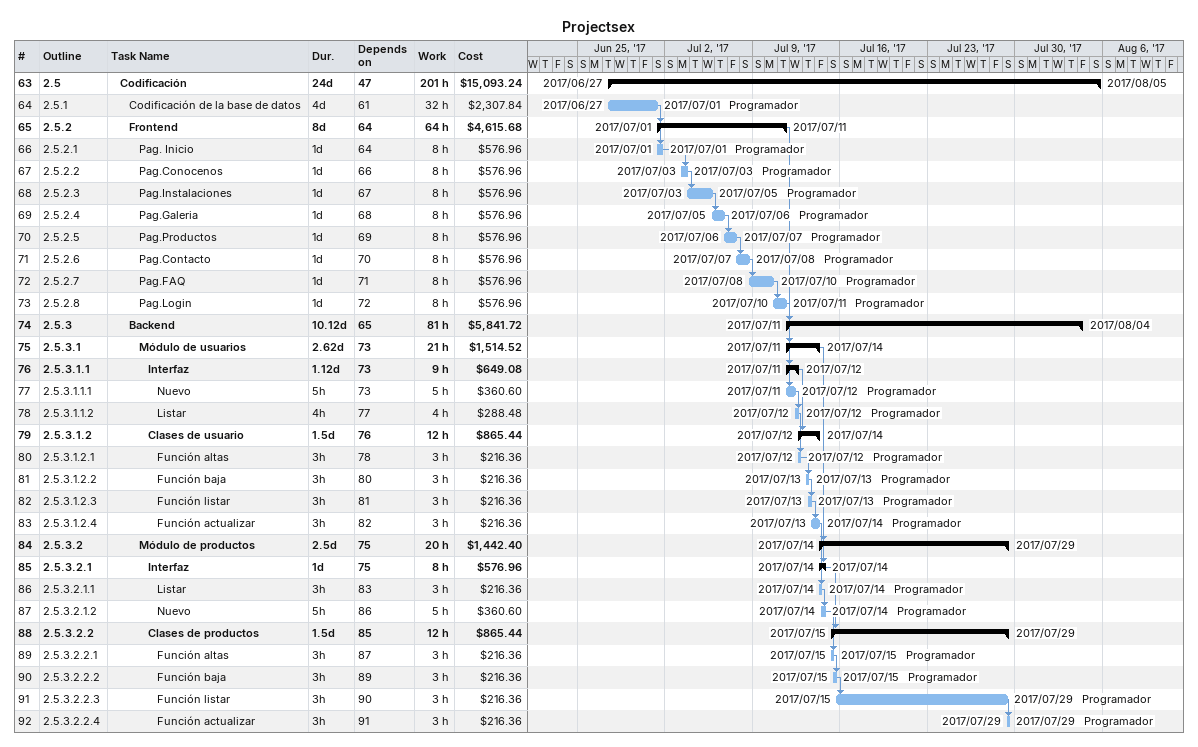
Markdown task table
Projectsex

| ID | WBS | Task | Duration | Start | Finish | Predecessors | Resources | Work (h) | Cost ($) |
|---|---|---|---|---|---|---|---|---|---|
| 63 | 2.5 | **Codificación** | 24d | 2017-06-27 | 2017-08-05 | 47 |  | 201 | 15093.24 |
| 64 | 2.5.1 | Codificación de la base de datos | 4d | 2017-06-27 | 2017-07-01 | 61 | Programador | 32 | 2307.84 |
| 65 | 2.5.2 | **Frontend** | 8d | 2017-07-01 | 2017-07-11 | 64 |  | 64 | 4615.68 |
| 66 | 2.5.2.1 | Pag. Inicio | 1d | 2017-07-01 | 2017-07-01 | 64 | Programador | 8 | 576.96 |
| 67 | 2.5.2.2 | Pag.Conocenos | 1d | 2017-07-03 | 2017-07-03 | 66 | Programador | 8 | 576.96 |
| 68 | 2.5.2.3 | Pag.Instalaciones | 1d | 2017-07-03 | 2017-07-05 | 67 | Programador | 8 | 576.96 |
| 69 | 2.5.2.4 | Pag.Galeria | 1d | 2017-07-05 | 2017-07-06 | 68 | Programador | 8 | 576.96 |
| 70 | 2.5.2.5 | Pag.Productos | 1d | 2017-07-06 | 2017-07-07 | 69 | Programador | 8 | 576.96 |
| 71 | 2.5.2.6 | Pag.Contacto | 1d | 2017-07-07 | 2017-07-08 | 70 | Programador | 8 | 576.96 |
| 72 | 2.5.2.7 | Pag.FAQ | 1d | 2017-07-08 | 2017-07-10 | 71 | Programador | 8 | 576.96 |
| 73 | 2.5.2.8 | Pag.Login | 1d | 2017-07-10 | 2017-07-11 | 72 | Programador | 8 | 576.96 |
| 74 | 2.5.3 | **Backend** | 10.12d | 2017-07-11 | 2017-08-04 | 65 |  | 81 | 5841.72 |
| 75 | 2.5.3.1 | **Módulo de usuarios** | 2.62d | 2017-07-11 | 2017-07-14 | 73 |  | 21 | 1514.52 |
| 76 | 2.5.3.1.1 | **Interfaz** | 1.12d | 2017-07-11 | 2017-07-12 | 73 |  | 9 | 649.08 |
| 77 | 2.5.3.1.1.1 | Nuevo | 5h | 2017-07-11 | 2017-07-12 | 73 | Programador | 5 | 360.60 |
| 78 | 2.5.3.1.1.2 | Listar | 4h | 2017-07-12 | 2017-07-12 | 77 | Programador | 4 | 288.48 |
| 79 | 2.5.3.1.2 | **Clases de usuario** | 1.5d | 2017-07-12 | 2017-07-14 | 76 |  | 12 | 865.44 |
| 80 | 2.5.3.1.2.1 | Función altas | 3h | 2017-07-12 | 2017-07-12 | 78 | Programador | 3 | 216.36 |
| 81 | 2.5.3.1.2.2 | Función baja | 3h | 2017-07-13 | 2017-07-13 | 80 | Programador | 3 | 216.36 |
| 82 | 2.5.3.1.2.3 | Función listar | 3h | 2017-07-13 | 2017-07-13 | 81 | Programador | 3 | 216.36 |
| 83 | 2.5.3.1.2.4 | Función actualizar | 3h | 2017-07-13 | 2017-07-14 | 82 | Programador | 3 | 216.36 |
| 84 | 2.5.3.2 | **Módulo de productos** | 2.5d | 2017-07-14 | 2017-07-29 | 75 |  | 20 | 1442.40 |
| 85 | 2.5.3.2.1 | **Interfaz** | 1d | 2017-07-14 | 2017-07-14 | 75 |  | 8 | 576.96 |
| 86 | 2.5.3.2.1.1 | Listar | 3h | 2017-07-14 | 2017-07-14 | 83 | Programador | 3 | 216.36 |
| 87 | 2.5.3.2.1.2 | Nuevo | 5h | 2017-07-14 | 2017-07-14 | 86 | Programador | 5 | 360.60 |
| 88 | 2.5.3.2.2 | **Clases de productos** | 1.5d | 2017-07-15 | 2017-07-29 | 85 |  | 12 | 865.44 |
| 89 | 2.5.3.2.2.1 | Función altas | 3h | 2017-07-15 | 2017-07-15 | 87 | Programador | 3 | 216.36 |
| 90 | 2.5.3.2.2.2 | Función baja | 3h | 2017-07-15 | 2017-07-15 | 89 | Programador | 3 | 216.36 |
| 91 | 2.5.3.2.2.3 | Función listar | 3h | 2017-07-15 | 2017-07-29 | 90 | Programador | 3 | 216.36 |
| 92 | 2.5.3.2.2.4 | Función actualizar | 3h | 2017-07-29 | 2017-07-29 | 91 | Programador | 3 | 216.36 |
